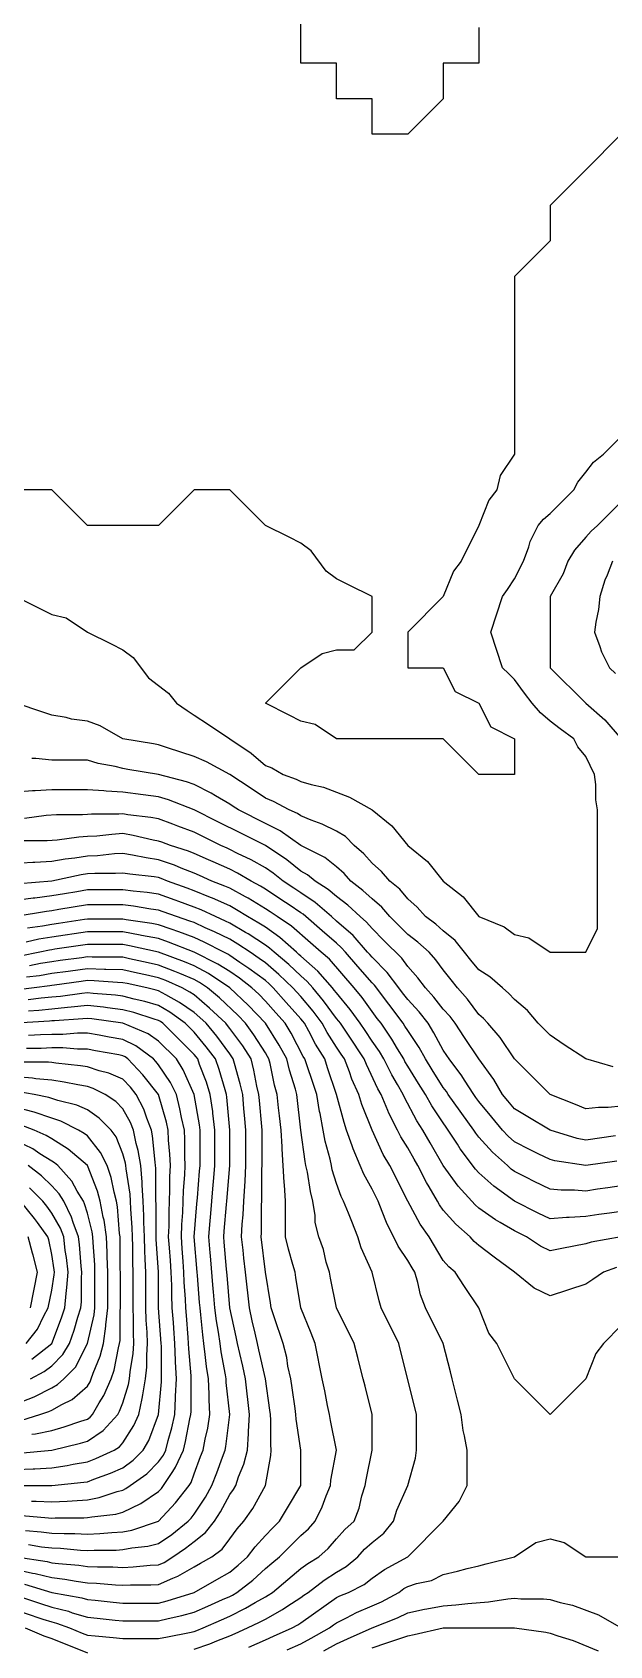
# Model space of a CAD drawing. Header units: inches. Extents: x 794995 to 811195, y 2485918 to 2508058.
# Drawn here: x 796809 to 797295, y 2489353 to 2490714 of the extents above; entities that cross this region are included whole.
import ezdxf

# ---------------------------------------------------------------- set-up
doc = ezdxf.new("R2010")
doc.units = ezdxf.units.IN
doc.header["$MEASUREMENT"] = 0
doc.layers.add('contour', color=7, linetype='Continuous')

msp = doc.modelspace()

# ---------------------------------------------------------------- linework, layer by layer
at = {"layer": 'contour'}
for points in [[(797185.2, 2490718.4), (797185.2, 2490688.4), (797155.2, 2490688.4), (797155.2, 2490658.4), (797125.2, 2490628.4), (797095.2, 2490628.4), (797095.2, 2490658.4), (797065.2, 2490658.4), (797065.2, 2490688.4), (797035.2, 2490688.4), (797035.2, 2490808.4)], [(797305.2, 2490628.4), (797275.2, 2490598.4), (797245.2, 2490568.4), (797245.2, 2490538.4), (797215.2, 2490508.4), (797215.2, 2490358.4), (797203.2, 2490340.4), (797200.2, 2490328.4), (797193.7, 2490319.8), (797185.2, 2490298.4), (797170.2, 2490268.4), (797163.7, 2490259.8), (797155.2, 2490238.4), (797125.2, 2490208.4), (797125.2, 2490178.4), (797155.2, 2490178.4), (797165.2, 2490158.4), (797185.2, 2490148.4), (797195.2, 2490128.4), (797215.2, 2490118.4), (797215.2, 2490088.4), (797185.2, 2490088.4), (797155.2, 2490118.4), (797065.2, 2490118.4), (797047.2, 2490130.4), (797035.2, 2490133.4), (797025.2, 2490138.4), (797005.2, 2490148.4), (797035.2, 2490178.4), (797053.2, 2490190.4), (797065.2, 2490193.4), (797080.2, 2490193.4), (797095.2, 2490208.4), (797095.2, 2490238.4), (797075.2, 2490248.4), (797065.2, 2490253.4), (797056.6, 2490259.8), (797043.7, 2490276.9), (797035.2, 2490283.4), (797025.2, 2490288.4), (797005.2, 2490298.4), (796975.2, 2490328.4), (796945.2, 2490328.4), (796915.2, 2490298.4), (796855.2, 2490298.4), (796825.2, 2490328.4), (796705.2, 2490328.4)], [(796775.2, 2490248.4), (796815.2, 2490228.4), (796825.2, 2490223.4), (796837.2, 2490220.4), (796855.2, 2490208.4), (796875.2, 2490198.4), (796885.2, 2490193.4), (796893.7, 2490186.9), (796906.6, 2490169.8), (796923.7, 2490156.9), (796930.2, 2490148.4), (796939.2, 2490142.4), (796945.2, 2490138.4), (796957.2, 2490130.4), (796993.2, 2490106.4), (797005.2, 2490095.9), (797010.6, 2490093.8), (797020.2, 2490088.4), (797031.2, 2490084.4), (797035.2, 2490082.4), (797043.7, 2490079.8), (797054.2, 2490077.5), (797076.1, 2490069.3), (797095.2, 2490058.4), (797111.8, 2490045), (797125.2, 2490028.4), (797141.8, 2490015), (797155.2, 2489998.4), (797171.8, 2489985), (797185.2, 2489968.4), (797206.6, 2489959.8), (797215.2, 2489953.4), (797227.2, 2489950.4), (797245.2, 2489938.4), (797275.2, 2489938.4), (797285.2, 2489958.4), (797285.2, 2490058.4), (797283.7, 2490066.9), (797283.7, 2490079.8), (797282.7, 2490088.4), (797275.2, 2490103.4), (797268.5, 2490111.7), (797265.2, 2490118.4), (797253.7, 2490126.9), (797245.2, 2490133.4), (797237.2, 2490140.4), (797230.2, 2490148.4), (797223.7, 2490156.9), (797215.2, 2490168.4), (797210.2, 2490173.4), (797205.2, 2490178.4), (797195.2, 2490208.4), (797205.2, 2490238.4), (797209.2, 2490244.4), (797215.2, 2490253.4), (797222.7, 2490268.4), (797227.2, 2490280.4), (797228.5, 2490285), (797235.2, 2490298.4), (797239.7, 2490303.8), (797245.2, 2490308.4), (797255.2, 2490318.4), (797265.2, 2490328.4), (797268.5, 2490335), (797275.2, 2490343.4), (797281.8, 2490351.7), (797290.2, 2490358.4), (797305.2, 2490373.4)], [(797305.2, 2490318.4), (797295.2, 2490308.4), (797285.2, 2490298.4), (797279.8, 2490293.7), (797275.2, 2490288.4), (797265.9, 2490277.6), (797260.2, 2490268.4), (797256.1, 2490257.5), (797245.2, 2490238.4), (797245.2, 2490178.4), (797275.2, 2490148.4), (797291.3, 2490134.5), (797305.2, 2490118.4)], [(797297.7, 2490268.4), (797293.2, 2490256.4), (797291.3, 2490252.2), (797287.2, 2490238.4), (797286.1, 2490227.5), (797283.7, 2490216.9), (797282.7, 2490208.4), (797287.2, 2490196.4), (797288.5, 2490191.7), (797295.2, 2490178.4), (797300.2, 2490173.4)], [(797298.5, 2489841.7), (797275.2, 2489848.4), (797257.2, 2489860.4), (797245.2, 2489868.4), (797240.2, 2489873.4), (797235.2, 2489878.4), (797226.1, 2489889.3), (797215.2, 2489898.4), (797210.5, 2489903.7), (797205.2, 2489908.4), (797194.4, 2489917.6), (797185.2, 2489923.4), (797178.5, 2489931.7), (797173.2, 2489938.4), (797165.2, 2489948.4), (797155.2, 2489956.4), (797148.8, 2489962), (797140.2, 2489968.4), (797133.2, 2489976.4), (797125.2, 2489983.4), (797118.5, 2489991.7), (797110.2, 2489998.4), (797103.2, 2490006.4), (797095.2, 2490013.4), (797088.1, 2490021.3), (797080.2, 2490028.4), (797072.7, 2490035.9), (797065.2, 2490040.4), (797053.2, 2490046.4), (797043.7, 2490049.8), (797035.2, 2490053.4), (797032.2, 2490055.4), (797025.2, 2490058.4), (797012.2, 2490065.4), (797005.2, 2490068.4), (796993.2, 2490076.4), (796975.2, 2490088.4), (796955.7, 2490099), (796945.2, 2490103.4), (796922.7, 2490110.9), (796915.2, 2490113.4), (796910.9, 2490114.1), (796885.2, 2490118.4), (796866.1, 2490129.3), (796855.2, 2490133.4), (796841.8, 2490135), (796837.2, 2490136.4), (796825.2, 2490138.4), (796817.7, 2490140.9), (796795.2, 2490148.4)], [(797305.2, 2489808.4), (797294.2, 2489807.5), (797286.1, 2489807.5), (797275.2, 2489806.4), (797266.6, 2489809.8), (797245.2, 2489818.4), (797215.2, 2489848.4), (797203.2, 2489866.4), (797192.7, 2489878.4), (797189.2, 2489882.4), (797185.2, 2489885.9), (797175.7, 2489898.9), (797167.2, 2489908.4), (797161.8, 2489915), (797155.2, 2489923.4), (797148.8, 2489932), (797143.2, 2489938.4), (797133.7, 2489946.9), (797125.2, 2489953.4), (797110.2, 2489968.4), (797103.3, 2489976.5), (797095.2, 2489983.4), (797087.3, 2489990.5), (797077.2, 2489998.4), (797071.5, 2490004.7), (797065.2, 2490010.4), (797055.2, 2490018.4), (797035.2, 2490028.4), (797017.7, 2490040.9), (797005.2, 2490047.1), (796982.7, 2490058.4), (796978.2, 2490061.4), (796975.2, 2490063.4), (796963.2, 2490070.4), (796959.4, 2490072.6), (796945.2, 2490079.8), (796938.8, 2490082), (796915.2, 2490088.4), (796889.4, 2490092.6), (796885.2, 2490093.4), (796878.5, 2490095), (796864.4, 2490097.6), (796855.2, 2490100.4), (796825.2, 2490100.4), (796811.8, 2490101.7), (796808.5, 2490101.7)], [(797300.2, 2489783.4), (797275.2, 2489779.8), (797268.1, 2489781.3), (797245.2, 2489788.4), (797226.4, 2489799.6), (797215.2, 2489806.4), (797209.7, 2489812.9), (797205.2, 2489818.4), (797197.8, 2489831), (797185.2, 2489848.4), (797173.2, 2489866.4), (797165.2, 2489878.4), (797160.9, 2489884.1), (797155.2, 2489890.4), (797147.3, 2489900.5), (797140.2, 2489908.4), (797133.7, 2489916.9), (797125.2, 2489926.4), (797120.2, 2489933.4), (797105.2, 2489948.4), (797095.2, 2489958.4), (797090.5, 2489963.7), (797085.2, 2489968.4), (797074.8, 2489978), (797065.2, 2489985.5), (797058.2, 2489991.4), (797047.2, 2489998.4), (797040.6, 2490003.8), (797035.2, 2490006.9), (797023.2, 2490016.4), (797005.2, 2490028.4), (796985.2, 2490038.4), (796965.2, 2490048.4), (796945.2, 2490058.4), (796923.7, 2490066.9), (796915.2, 2490069.6), (796902.3, 2490071.2), (796885.2, 2490073.4), (796871, 2490074.2), (796869, 2490074.5), (796855.2, 2490075.5), (796825.2, 2490075.5), (796811.3, 2490074.5), (796809, 2490074.5), (796795.2, 2490073.4)], [(797301.4, 2489762.1), (797275.2, 2489758.4), (797249.2, 2489762.4), (797245.2, 2489763.4), (797235.2, 2489768.4), (797228.5, 2489771.7), (797215.2, 2489778.4), (797209.9, 2489783.1), (797205.2, 2489788.4), (797196.1, 2489799.3), (797185.2, 2489812.4), (797182.7, 2489815.9), (797180.9, 2489818.4), (797173.2, 2489830.4), (797170.9, 2489834.1), (797160.2, 2489848.4), (797158.2, 2489851.4), (797155.2, 2489855.9), (797147.3, 2489870.5), (797142.3, 2489878.4), (797134.8, 2489888), (797125.2, 2489898.4), (797120.9, 2489904.1), (797117.7, 2489908.4), (797108, 2489921.2), (797095.2, 2489934.1), (797093.2, 2489936.4), (797091.4, 2489938.4), (797079.2, 2489952.4), (797065.2, 2489964.6), (797060.9, 2489968.4), (797047.2, 2489980.4), (797035.2, 2489988.4), (797029.2, 2489992.4), (797020.2, 2489998.4), (797011.8, 2490005), (797005.2, 2490009.6), (796993.2, 2490016.4), (796981.8, 2490021.7), (796975.2, 2490025), (796972.9, 2490026.1), (796967.7, 2490028.4), (796945.2, 2490039.6), (796931.5, 2490044.7), (796927.2, 2490046.4), (796915.2, 2490050.9), (796908.8, 2490052), (796889.2, 2490054.4), (796885.2, 2490055), (796881.6, 2490054.8), (796858.7, 2490054.8), (796855.2, 2490054.6), (796851.2, 2490054.4), (796829.2, 2490054.4), (796820.5, 2490053.7), (796802.2, 2490051.3)], [(797305.2, 2489741.2), (797293.9, 2489739.6), (797285.2, 2489738.4), (797275.2, 2489736.9), (797265.9, 2489737.6), (797254.4, 2489737.6), (797245.2, 2489738.4), (797231.8, 2489745), (797225.2, 2489748.4), (797215.2, 2489753.4), (797212.3, 2489755.5), (797209.2, 2489758.4), (797196.6, 2489769.8), (797185.2, 2489782.4), (797182.6, 2489785.8), (797180.9, 2489788.4), (797159.4, 2489818.4), (797157.8, 2489821), (797155.2, 2489824.4), (797145.9, 2489839.1), (797140.2, 2489848.4), (797134.8, 2489858), (797125.2, 2489872.4), (797122.9, 2489876.1), (797121.4, 2489878.4), (797097.3, 2489910.5), (797095.2, 2489912.6), (797083.2, 2489926.4), (797072.7, 2489938.4), (797069.2, 2489942.4), (797065.2, 2489945.9), (797053.2, 2489956.4), (797039.4, 2489968.4), (797037.2, 2489970.4), (797035.2, 2489971.7), (797025.2, 2489978.4), (797019.2, 2489982.4), (797005.2, 2489991.7), (797001, 2489994.2), (796993.2, 2489998.4), (796981.8, 2490005), (796975.2, 2490008.4), (796961.3, 2490014.5), (796957.2, 2490016.4), (796945.2, 2490021.7), (796940.4, 2490023.6), (796925.2, 2490028.4), (796917.9, 2490031.1), (796915.2, 2490032.1), (796910.5, 2490033), (796893.7, 2490036.9), (796885.2, 2490038.4), (796875.7, 2490037.8), (796863.2, 2490036.4), (796855.2, 2490035.9), (796848.1, 2490035.4), (796829.8, 2490033), (796821.2, 2490032.4), (796799.2, 2490032.4)], [(797305.2, 2489719.8), (797295.2, 2489718.4), (797286.4, 2489717.1), (797275.2, 2489715.5), (797261.3, 2489714.5), (797259, 2489714.5), (797245.2, 2489713.4), (797235.2, 2489718.4), (797215.2, 2489728.4), (797197.8, 2489741), (797185.2, 2489752.4), (797182.3, 2489755.5), (797169.4, 2489772.6), (797167.2, 2489776.4), (797159.4, 2489788.4), (797157.7, 2489790.9), (797155.2, 2489794.4), (797145.6, 2489808.8), (797140.2, 2489818.4), (797134.4, 2489827.6), (797125.2, 2489842.4), (797122.9, 2489846.1), (797121.8, 2489848.4), (797116.6, 2489856.9), (797111.8, 2489865), (797102.7, 2489878.4), (797099.4, 2489882.6), (797095.2, 2489888.4), (797086.9, 2489900.1), (797080.2, 2489908.4), (797059.2, 2489932.4), (797052.3, 2489938.4), (797043.2, 2489946.4), (797027.2, 2489960.4), (797015.2, 2489968.4), (797009.2, 2489972.4), (797005.2, 2489975), (796990.7, 2489983.9), (796988.5, 2489985), (796975.2, 2489992.4), (796971, 2489994.2), (796960.2, 2489998.4), (796949.8, 2490003), (796945.2, 2490005), (796934.2, 2490009.3), (796928.5, 2490011.7), (796915.2, 2490016.4), (796904.7, 2490017.9), (796893.2, 2490020.4), (796885.2, 2490021.7), (796878.1, 2490021.3), (796863.7, 2490019.8), (796855.2, 2490019.4), (796844.6, 2490017.8), (796836.6, 2490016.9), (796825.2, 2490015), (796811, 2490014.2), (796809.3, 2490014.2), (796781, 2490012.5)], [(797305.2, 2489698.4), (797279.8, 2489693.7), (797275.2, 2489692.4), (797255.2, 2489688.4), (797245.2, 2489686.4), (797237.2, 2489690.4), (797225.2, 2489698.4), (797218.5, 2489701.7), (797215.2, 2489703.4), (797203.2, 2489710.4), (797199.3, 2489712.5), (797185.2, 2489722.4), (797182, 2489725.2), (797179.2, 2489728.4), (797167.8, 2489741), (797155.2, 2489758.4), (797144.2, 2489777.5), (797138, 2489788.4), (797133, 2489796.2), (797122.6, 2489815.8), (797121.4, 2489818.4), (797116.6, 2489826.9), (797111.8, 2489835), (797105.2, 2489848.4), (797101.4, 2489854.6), (797095.2, 2489863.4), (797089.2, 2489872.4), (797085.2, 2489878.4), (797076.8, 2489890), (797065.2, 2489904.1), (797063.3, 2489906.5), (797061.8, 2489908.4), (797049.3, 2489922.5), (797035.2, 2489935), (797033.4, 2489936.6), (797031.4, 2489938.4), (797017.5, 2489950.7), (797005.2, 2489959.4), (796999.7, 2489962.9), (796990.2, 2489968.4), (796981, 2489974.2), (796975.2, 2489977.4), (796960.7, 2489983.9), (796959, 2489984.5), (796945.2, 2489990.2), (796939.2, 2489992.4), (796922.7, 2489998.4), (796917.4, 2490000.6), (796915.2, 2490001.4), (796911.6, 2490001.9), (796890.9, 2490004.1), (796885.2, 2490005), (796878.8, 2490004.7), (796861.5, 2490004.7), (796855.2, 2490004.4), (796849.9, 2490003.6), (796825.2, 2489998.4), (796797.6, 2489996)], [(797301.2, 2489672.4), (797290.2, 2489668.4), (797281.2, 2489662.4), (797275.2, 2489658.4), (797245.2, 2489648.4), (797231.8, 2489655), (797215.2, 2489668.4), (797198, 2489681.2), (797185.2, 2489690.9), (797181.2, 2489694.4), (797177.7, 2489698.4), (797165.7, 2489709), (797155.2, 2489720.9), (797152, 2489725.2), (797150.2, 2489728.4), (797143.2, 2489740.4), (797140.9, 2489744.1), (797133.7, 2489758.4), (797130.6, 2489763.8), (797125.2, 2489773.4), (797119.4, 2489782.6), (797116.6, 2489788.4), (797109.4, 2489802.6), (797108.5, 2489805), (797102.7, 2489818.4), (797100, 2489823.2), (797090.4, 2489843.6), (797088.5, 2489848.4), (797075.2, 2489868.4), (797068.5, 2489878.4), (797067.1, 2489880.3), (797065.2, 2489882.6), (797054.2, 2489897.5), (797045.2, 2489908.4), (797040.5, 2489913.7), (797035.2, 2489918.4), (797024.9, 2489928.1), (797012.7, 2489938.4), (797008.7, 2489941.9), (797005.2, 2489944.4), (796990.6, 2489953.8), (796988.5, 2489955), (796975.2, 2489962.9), (796971.5, 2489964.7), (796963.2, 2489968.4), (796951, 2489974.2), (796945.2, 2489976.5), (796932.3, 2489981.2), (796929.2, 2489982.4), (796915.2, 2489987.5), (796905.6, 2489988.8), (796893.7, 2489989.8), (796885.2, 2489990.9), (796855.2, 2489990.9), (796846.2, 2489989.4), (796835.9, 2489987.6), (796825.2, 2489985.9), (796810.9, 2489984.1), (796809.6, 2489984), (796795.2, 2489982)], [(797305.2, 2489623.4), (797290.2, 2489608.4), (797283.7, 2489599.8), (797275.2, 2489578.4), (797245.2, 2489548.4), (797215.2, 2489578.4), (797200.2, 2489608.4), (797193.7, 2489616.9), (797185.2, 2489638.4), (797173.2, 2489656.4), (797165.2, 2489668.4), (797159.8, 2489673), (797155.2, 2489678.4), (797143.2, 2489698.4), (797135.7, 2489709), (797125.2, 2489728.4), (797110.2, 2489758.4), (797104.6, 2489767.8), (797095.2, 2489788.4), (797086.6, 2489809.8), (797083.9, 2489818.4), (797078.2, 2489831.4), (797076.1, 2489837.5), (797071.8, 2489848.4), (797069.2, 2489852.4), (797065.2, 2489858.4), (797057.4, 2489870.6), (797053.2, 2489878.4), (797045.4, 2489888.6), (797035.2, 2489900.9), (797031.6, 2489904.8), (797028.5, 2489908.4), (797016.5, 2489919.7), (797005.2, 2489929.4), (797000, 2489933.2), (796992.3, 2489938.4), (796982, 2489945.2), (796975.2, 2489949.3), (796962.4, 2489955.6), (796954.4, 2489959.1), (796945.2, 2489963.4), (796941.5, 2489964.7), (796930.2, 2489968.4), (796919.2, 2489972.4), (796915.2, 2489973.8), (796908.8, 2489974.7), (796894, 2489977.3), (796885.2, 2489978.4), (796855.2, 2489978.4), (796831.2, 2489974.4), (796825.2, 2489973.4), (796820.7, 2489972.8), (796795.2, 2489968.4)], [(796991.3, 2489352.2), (797005.2, 2489358.4), (797012.1, 2489361.4), (797027.7, 2489368.4), (797032.6, 2489371), (797035.2, 2489372.6), (797065.2, 2489394.1), (797068, 2489395.5), (797075.2, 2489398.4), (797088.5, 2489405), (797095.2, 2489410.4), (797105.7, 2489417.8), (797125.2, 2489428.4), (797155.2, 2489458.4), (797168.5, 2489475), (797175.2, 2489488.4), (797175.2, 2489518.4), (797173.2, 2489530.4), (797171.8, 2489535), (797170.2, 2489548.4), (797167.2, 2489560.4), (797165.2, 2489568.4), (797162.7, 2489578.4), (797161.2, 2489584.4), (797155.2, 2489608.4), (797140.2, 2489638.4), (797136.1, 2489649.3), (797133.7, 2489659.8), (797131.2, 2489668.4), (797128.9, 2489672.1), (797125.2, 2489678.4), (797117.2, 2489690.4), (797107.2, 2489710.4), (797103.7, 2489719.8), (797100.2, 2489728.4), (797095.2, 2489738.4), (797088.1, 2489751.3), (797085.2, 2489758.4), (797079.3, 2489772.5), (797078.5, 2489775), (797073.7, 2489788.4), (797071.5, 2489794.7), (797065.2, 2489818.4), (797057.7, 2489840.9), (797055.2, 2489848.4), (797047.6, 2489860.8), (797041.8, 2489871.7), (797038.2, 2489878.4), (797036.9, 2489880.1), (797035.2, 2489882.1), (797022.8, 2489896), (797011.8, 2489908.4), (797008.4, 2489911.6), (797005.2, 2489914.4), (796991.4, 2489924.6), (796983.7, 2489929.8), (796975.2, 2489935.6), (796973.5, 2489936.7), (796970.2, 2489938.4), (796953.7, 2489946.9), (796945.2, 2489950.9), (796932.4, 2489955.6), (796925.7, 2489957.8), (796915.2, 2489961.4), (796909.4, 2489962.6), (796887.8, 2489965.8), (796885.2, 2489966.2), (796855.2, 2489966.2), (796852.7, 2489965.9), (796830.8, 2489962.7), (796825.2, 2489961.9), (796817.3, 2489960.5), (796804.8, 2489958.7)], [(796945.2, 2489350.4), (796958.5, 2489355), (796964.2, 2489357.5), (796975.2, 2489361.7), (796979.8, 2489363.7), (796990.2, 2489368.4), (797000.4, 2489373.2), (797005.2, 2489375.9), (797019.6, 2489384), (797023.2, 2489386.4), (797035.2, 2489394.1), (797037.7, 2489395.9), (797041.2, 2489398.4), (797054.7, 2489408.8), (797065.2, 2489415.5), (797073.3, 2489420.2), (797083.2, 2489428.4), (797088.8, 2489434.7), (797095.2, 2489440.4), (797105.2, 2489448.4), (797113.2, 2489458.4), (797115.9, 2489467.6), (797125.2, 2489488.4), (797131.8, 2489511.7), (797132.7, 2489518.4), (797132.7, 2489548.4), (797131.2, 2489554.4), (797119.2, 2489602.4), (797117.7, 2489608.4), (797102.7, 2489638.4), (797101.2, 2489644.4), (797095.2, 2489668.4), (797085.9, 2489689.1), (797083.2, 2489698.4), (797078, 2489711.2), (797075.2, 2489718.4), (797071.2, 2489728.4), (797069.2, 2489732.4), (797065.2, 2489743.4), (797061.6, 2489754.8), (797060.9, 2489758.4), (797059.7, 2489763.8), (797055.7, 2489778.9), (797053.9, 2489788.4), (797051.3, 2489802.2), (797050.9, 2489804.1), (797048.5, 2489818.4), (797045.2, 2489828.4), (797040.2, 2489843.4), (797038.5, 2489848.4), (797037.2, 2489850.4), (797026.9, 2489870.1), (797021.8, 2489878.4), (797014, 2489887.2), (797005.2, 2489897.1), (796999.7, 2489902.9), (796993.9, 2489908.4), (796983.3, 2489916.5), (796975.2, 2489922), (796965.2, 2489928.4), (796945.2, 2489938.4), (796923.7, 2489946.9), (796915.2, 2489949.9), (796900.9, 2489952.6), (796899.7, 2489952.9), (796885.2, 2489955.5), (796855.2, 2489955.5), (796825.2, 2489951.2), (796814.2, 2489949.3), (796803.7, 2489946.9)], [(796772.7, 2489390.9), (796817.7, 2489375.9), (796825.2, 2489373.4), (796829.2, 2489372.4), (796840.2, 2489368.4), (796850.9, 2489364.1), (796855.2, 2489362.4), (796861.8, 2489361.7), (796877, 2489360.2), (796885.2, 2489359.4), (796915.2, 2489359.4), (796922.7, 2489360.9), (796941.4, 2489364.6), (796945.2, 2489365.4), (796947.4, 2489366.1), (796952.7, 2489368.4), (796968.2, 2489375.3), (796975.2, 2489378.4), (796988.5, 2489385), (796996.6, 2489389.8), (797005.2, 2489394.6), (797007.6, 2489396), (797011.2, 2489398.4), (797024.2, 2489409.3), (797035.2, 2489418.4), (797040.9, 2489422.6), (797050.2, 2489428.4), (797058.1, 2489435.4), (797065.2, 2489443.4), (797072.2, 2489451.3), (797080.2, 2489458.4), (797084.2, 2489469.3), (797086.6, 2489479.8), (797089.2, 2489488.4), (797090.2, 2489493.4), (797095.2, 2489518.4), (797095.2, 2489548.4), (797089.2, 2489572.4), (797087.7, 2489578.4), (797085.2, 2489588.4), (797083.2, 2489596.4), (797080.2, 2489608.4), (797065.2, 2489638.4), (797060.2, 2489663.4), (797059.2, 2489668.4), (797056.6, 2489676.9), (797054.2, 2489687.5), (797050.2, 2489698.4), (797047.2, 2489710.4), (797047.2, 2489716.4), (797045.2, 2489728.4), (797043.2, 2489736.4), (797040.6, 2489752.9), (797039.4, 2489758.4), (797038.7, 2489761.9), (797035.2, 2489788.4), (797031.8, 2489818.4), (797030.5, 2489823), (797025.6, 2489838.8), (797023.2, 2489848.4), (797016.8, 2489860), (797005.2, 2489878.4), (796990.6, 2489893.8), (796975.2, 2489908.4), (796957.2, 2489920.4), (796945.2, 2489926.8), (796937.1, 2489930.3), (796915.2, 2489938.4), (796890.6, 2489943.8), (796885.2, 2489944.8), (796855.2, 2489944.8), (796849.5, 2489944), (796827.7, 2489940.9), (796825.2, 2489940.5), (796823.3, 2489940.2), (796815.2, 2489938.4), (796798.4, 2489935.1)], [(796798.9, 2489394.6), (796815.8, 2489389), (796825.2, 2489385.9), (796839.2, 2489382.4), (796842.3, 2489381.2), (796855.2, 2489377.4), (796863.3, 2489376.5), (796878.5, 2489375), (796885.2, 2489374.4), (796915.2, 2489374.4), (796923.2, 2489376.4), (796934.7, 2489378.8), (796945.2, 2489381.7), (796956.7, 2489386.8), (796969.2, 2489392.4), (796975.2, 2489395), (796977.4, 2489396.1), (796981.2, 2489398.4), (796994.7, 2489408.8), (797005.2, 2489418.4), (797010.6, 2489422.9), (797017.2, 2489428.4), (797026.2, 2489437.4), (797035.2, 2489446.4), (797041.5, 2489452), (797047.2, 2489458.4), (797053.2, 2489470.4), (797056.6, 2489479.8), (797060.2, 2489488.4), (797060.5, 2489493), (797065.2, 2489518.4), (797060.2, 2489543.4), (797059.2, 2489548.4), (797057.7, 2489555.9), (797055.2, 2489568.4), (797053.2, 2489578.4), (797047.2, 2489608.4), (797043.7, 2489616.9), (797035.2, 2489638.4), (797030.9, 2489664.1), (797030.2, 2489668.4), (797028.5, 2489675), (797024.6, 2489687.8), (797022.3, 2489698.4), (797022.3, 2489728.4), (797021.3, 2489742.2), (797021, 2489744.2), (797019.3, 2489772.5), (797019.3, 2489774.2), (797018.5, 2489788.4), (797017.2, 2489800.4), (797016.4, 2489807.1), (797015.2, 2489818.4), (797013, 2489826.2), (797009.2, 2489844.4), (797008.2, 2489848.4), (797007.1, 2489850.3), (797005.2, 2489853.4), (796995.5, 2489868.7), (796988.5, 2489878.4), (796982, 2489885.2), (796966.6, 2489899.8), (796956.4, 2489908.4), (796949.7, 2489912.9), (796945.2, 2489915.3), (796933.2, 2489920.4), (796929, 2489922.2), (796915.2, 2489927.6), (796906.3, 2489929.5), (796890.6, 2489932.9), (796885.2, 2489934.1), (796881, 2489934.2), (796859.3, 2489934.2), (796855.2, 2489934.4), (796850.5, 2489933.7), (796832.2, 2489931.3), (796825.2, 2489930.4), (796815.6, 2489928.8), (796806.5, 2489927)], [(796802.2, 2489405.4), (796825.2, 2489398.4), (796850.5, 2489393.7), (796855.2, 2489392.4), (796861.8, 2489391.7), (796877, 2489390.2), (796885.2, 2489389.4), (796915.2, 2489389.4), (796922.4, 2489391.2), (796945.2, 2489398.4), (796964.2, 2489409.3), (796975.2, 2489415.5), (796982.4, 2489421.2), (796990.2, 2489428.4), (796996.6, 2489436.9), (797005.2, 2489446.4), (797011.2, 2489452.4), (797017.2, 2489458.4), (797023.9, 2489469.6), (797035.2, 2489488.4), (797035.2, 2489518.4), (797031.2, 2489544.4), (797030.9, 2489548.4), (797030.2, 2489553.4), (797027.7, 2489570.9), (797026.6, 2489578.4), (797024.2, 2489589.3), (797023.2, 2489596.4), (797020.2, 2489608.4), (797012.7, 2489630.9), (797010.2, 2489638.4), (797009.4, 2489642.6), (797005.2, 2489668.4), (797001.8, 2489698.4), (797002, 2489701.5), (797002, 2489725.2), (797002.2, 2489728.4), (797002.3, 2489731.2), (797002.3, 2489755.5), (797002.4, 2489758.4), (797002.4, 2489788.4), (797002.2, 2489791.4), (797000.2, 2489813.4), (796999.7, 2489818.4), (796998.1, 2489825.4), (796995.6, 2489838.8), (796993.2, 2489848.4), (796986.1, 2489859.3), (796975.2, 2489874.1), (796973.3, 2489876.5), (796971.8, 2489878.4), (796958.1, 2489891.3), (796945.2, 2489902.4), (796941.6, 2489904.8), (796935.2, 2489908.4), (796921.3, 2489914.5), (796915.2, 2489916.9), (796904.2, 2489919.3), (796897.5, 2489920.7), (796885.2, 2489923.4), (796870.7, 2489923.9), (796869.6, 2489923.9), (796855.2, 2489924.4), (796841, 2489922.5), (796839, 2489922.2), (796825.2, 2489920.4), (796814.9, 2489918.6), (796804, 2489917.3)], [(796795.2, 2489417.6), (796808.8, 2489414.7), (796811.2, 2489414.4), (796825.2, 2489410.9), (796836.3, 2489409.5), (796845.7, 2489407.8), (796855.2, 2489406.5), (796863, 2489406.2), (796878.8, 2489404.7), (796885.2, 2489404.4), (796891.5, 2489404.7), (796908.8, 2489404.7), (796915.2, 2489405), (796927.2, 2489410.4), (796931.5, 2489412), (796945.2, 2489419.8), (796950.6, 2489422.9), (796960.2, 2489428.4), (796968.8, 2489434.7), (796975.2, 2489443.4), (796981.5, 2489452), (796987.2, 2489458.4), (796994.6, 2489469), (797005.2, 2489488.4), (797009.8, 2489513.7), (797010.2, 2489518.4), (797009.8, 2489523), (797009.8, 2489543.7), (797009.4, 2489548.4), (797008.9, 2489552.1), (797005.2, 2489578.4), (796999.7, 2489602.9), (796998.5, 2489608.4), (796996.6, 2489616.9), (796994.2, 2489627.5), (796991.8, 2489638.4), (796988.5, 2489668.4), (796987.2, 2489680.4), (796986.4, 2489687.1), (796985.2, 2489698.4), (796985.7, 2489709), (796986.6, 2489716.9), (796987.2, 2489728.4), (796987.8, 2489741), (796988.2, 2489745.3), (796988.8, 2489758.4), (796988.8, 2489788.4), (796987.7, 2489800.9), (796987.2, 2489806.4), (796986.1, 2489818.4), (796984, 2489827.3), (796979.2, 2489844.4), (796978.2, 2489848.4), (796977, 2489850.2), (796975.2, 2489852.6), (796964.2, 2489867.5), (796955.2, 2489878.4), (796950, 2489883.2), (796945.2, 2489887.4), (796932.8, 2489896), (796921.2, 2489902.4), (796915.2, 2489905.9), (796913.2, 2489906.4), (796905.2, 2489908.4), (796888.7, 2489911.9), (796885.2, 2489912.6), (796880.7, 2489912.8), (796861, 2489914.2), (796855.2, 2489914.4), (796849.9, 2489913.7), (796827.5, 2489910.7), (796825.2, 2489910.4), (796823.4, 2489910.1), (796810.2, 2489908.4), (796796.9, 2489906.6)], [(796795.2, 2489428.4), (796821.2, 2489424.4), (796825.2, 2489423.4), (796830.9, 2489422.6), (796848, 2489421.2), (796855.2, 2489420.2), (796863.7, 2489419.8), (796876.6, 2489419.8), (796885.2, 2489419.4), (796893.7, 2489419.8), (796908.1, 2489421.3), (796915.2, 2489421.7), (796919.8, 2489423.7), (796927.2, 2489428.4), (796938, 2489435.6), (796945.2, 2489441.2), (796954.8, 2489448.8), (796962.3, 2489458.4), (796967.3, 2489466.2), (796975.2, 2489480.9), (796978.3, 2489485.2), (796980.2, 2489488.4), (796982.7, 2489495.9), (796987.2, 2489506.4), (796990.2, 2489518.4), (796991, 2489532.5), (796991, 2489534.2), (796991.8, 2489548.4), (796988.5, 2489578.4), (796986.1, 2489589.3), (796983.7, 2489599.8), (796981.8, 2489608.4), (796980.6, 2489613.8), (796975.2, 2489638.4), (796972.9, 2489666.1), (796972.4, 2489671.1), (796970.5, 2489693.7), (796970.2, 2489698.4), (796970.5, 2489703), (796972.4, 2489725.6), (796972.7, 2489728.4), (796975.2, 2489758.4), (796975.2, 2489788.4), (796972.8, 2489816), (796972.4, 2489818.4), (796971.2, 2489822.4), (796966.3, 2489839.5), (796963.2, 2489848.4), (796955.4, 2489858.6), (796945.2, 2489870.9), (796937.7, 2489878.4), (796924.6, 2489887.8), (796915.2, 2489893.4), (796903.5, 2489896.7), (796894.6, 2489898.9), (796885.2, 2489901.4), (796879, 2489902.2), (796860, 2489903.6), (796855.2, 2489904.1), (796850.4, 2489903.6), (796832.4, 2489901.1), (796825.2, 2489900.4), (796816.3, 2489899.5), (796805.4, 2489898.1)], [(796803, 2489450.5), (796816.3, 2489449.5), (796825.2, 2489448.4), (796835.6, 2489447.9), (796844.7, 2489447.9), (796855.2, 2489447.5), (796865.6, 2489447.9), (796875.7, 2489448.9), (796885.2, 2489449.4), (796892.7, 2489450.9), (796915.2, 2489458.4), (796929.6, 2489474), (796940.9, 2489488.4), (796942.6, 2489491), (796945.2, 2489498.4), (796950.6, 2489512.9), (796952.7, 2489518.4), (796954.4, 2489527.6), (796956.6, 2489536.9), (796958.5, 2489548.4), (796957.8, 2489561), (796957.8, 2489565.7), (796957.2, 2489578.4), (796955.6, 2489588.8), (796954.6, 2489598.9), (796953.3, 2489608.4), (796952.4, 2489615.6), (796950.9, 2489632.6), (796950.2, 2489638.4), (796949.8, 2489643), (796947.9, 2489665.6), (796947.7, 2489668.4), (796945.2, 2489698.4), (796947.5, 2489726.1), (796947.9, 2489731.1), (796949.8, 2489753.7), (796950.2, 2489758.4), (796950.2, 2489788.4), (796949.6, 2489792.8), (796945.2, 2489818.4), (796935.9, 2489839.1), (796930.2, 2489848.4), (796915.2, 2489863.4), (796906.3, 2489869.5), (796885.2, 2489878.4), (796859, 2489882.2), (796855.2, 2489882.6), (796851.3, 2489882.2), (796827.4, 2489880.6), (796825.2, 2489880.4), (796823.3, 2489880.2), (796795.2, 2489878.4)], [(796805.5, 2489438.7), (796816.6, 2489436.9), (796825.2, 2489435.9), (796832.4, 2489435.6), (796849.4, 2489434.1), (796855.2, 2489433.8), (796860.9, 2489434.1), (796879.4, 2489434.1), (796885.2, 2489434.4), (796892.7, 2489435.9), (796906.2, 2489437.4), (796915.2, 2489439.6), (796926.3, 2489447.3), (796940.2, 2489458.4), (796942.6, 2489461), (796945.2, 2489464.4), (796954.8, 2489478.8), (796960.2, 2489488.4), (796964.2, 2489499.3), (796969.2, 2489512.4), (796971.4, 2489518.4), (796972, 2489521.5), (796975.2, 2489548.4), (796972.3, 2489575.5), (796972.2, 2489578.4), (796971.6, 2489581.9), (796968, 2489601.2), (796967, 2489608.4), (796965.7, 2489617.8), (796964, 2489627.3), (796962.7, 2489638.4), (796961.5, 2489652), (796961.3, 2489654.5), (796959, 2489682.2), (796958.8, 2489684.7), (796957.7, 2489698.4), (796958.8, 2489712), (796959, 2489714.5), (796961.3, 2489742.2), (796961.5, 2489744.7), (796962.7, 2489758.4), (796962.7, 2489788.4), (796960.9, 2489802.6), (796960.8, 2489804), (796958.8, 2489818.4), (796955.5, 2489828.7), (796949.8, 2489843.7), (796948.2, 2489848.4), (796946.9, 2489850.1), (796945.2, 2489852.1), (796918.9, 2489878.4), (796916.7, 2489879.9), (796915.2, 2489880.9), (796911.6, 2489881.9), (796894.3, 2489887.5), (796885.2, 2489889.9), (796872.1, 2489891.4), (796868.7, 2489891.9), (796855.2, 2489893.4), (796841.6, 2489891.9), (796838.5, 2489891.7), (796825.2, 2489890.4), (796814.2, 2489889.3), (796805.5, 2489888.7)], [(796800, 2489463.2), (796822.3, 2489461.2), (796825.2, 2489461.1), (796828, 2489461.2), (796852.3, 2489461.2), (796855.2, 2489461.4), (796858.9, 2489462.1), (796879.2, 2489464.4), (796885.2, 2489465.9), (796900.2, 2489473.4), (796915.2, 2489483.4), (796917.6, 2489486), (796919.4, 2489488.4), (796927.2, 2489500.4), (796929.6, 2489503.9), (796936.2, 2489518.4), (796938, 2489525.6), (796941.6, 2489544.8), (796942.4, 2489548.4), (796942.6, 2489551), (796942.6, 2489575.8), (796942.7, 2489578.4), (796942.6, 2489581), (796940.7, 2489603.9), (796940.5, 2489608.4), (796940.2, 2489613.4), (796938.7, 2489631.9), (796938.2, 2489638.4), (796938, 2489645.6), (796936.9, 2489660.1), (796936.6, 2489668.4), (796935.9, 2489677.6), (796935.2, 2489688.4), (796934.4, 2489698.4), (796934.8, 2489708.7), (796935.6, 2489718.8), (796935.9, 2489728.4), (796936.3, 2489737.3), (796937.3, 2489750.5), (796937.7, 2489758.4), (796937.3, 2489766.2), (796937.3, 2489780.5), (796937, 2489788.4), (796934.6, 2489799), (796933.2, 2489806.4), (796930.2, 2489818.4), (796925.2, 2489828.4), (796915.2, 2489843.4), (796912.9, 2489846.1), (796910.9, 2489848.4), (796896.1, 2489859.3), (796885.2, 2489864.7), (796873.6, 2489866.8), (796865.2, 2489868.4), (796855.2, 2489870.2), (796847, 2489870.2), (796834.4, 2489869.1), (796825.2, 2489869.1), (796815.6, 2489868.8), (796805.5, 2489868)], [(796808.2, 2489475.3), (796812.1, 2489475.3), (796825.2, 2489474.7), (796838.2, 2489475.3), (796842.5, 2489475.7), (796855.2, 2489476.4), (796865.2, 2489478.4), (796880.2, 2489483.4), (796885.2, 2489484.6), (796887.7, 2489485.9), (796891.2, 2489488.4), (796905.2, 2489498.4), (796915.2, 2489508.4), (796919.3, 2489514.2), (796921.2, 2489518.4), (796923.2, 2489526.4), (796926.3, 2489537.3), (796928.8, 2489548.4), (796929.4, 2489562.6), (796929.6, 2489564), (796930.2, 2489578.4), (796929.6, 2489592.8), (796929.6, 2489594), (796929, 2489608.4), (796928, 2489621.2), (796927.7, 2489625.9), (796926.7, 2489638.4), (796926.3, 2489649.5), (796926.3, 2489657.3), (796925.9, 2489668.4), (796925.2, 2489678.4), (796924.4, 2489689.1), (796923.7, 2489698.4), (796924, 2489707.3), (796924, 2489719.5), (796924.4, 2489728.4), (796924.8, 2489738), (796924.8, 2489748.8), (796925.2, 2489758.4), (796924.8, 2489768), (796923.7, 2489779.8), (796923.3, 2489788.4), (796921.8, 2489795), (796915.2, 2489818.4), (796901.8, 2489835), (796889.4, 2489848.4), (796887, 2489850.2), (796885.2, 2489851.1), (796881.8, 2489851.7), (796862.1, 2489855.3), (796855.2, 2489856.5), (796847, 2489856.5), (796834.4, 2489857.6), (796825.2, 2489857.6), (796816.3, 2489857.3), (796804, 2489857.3)], [(796795.2, 2489488.4), (796825.2, 2489488.4), (796852.3, 2489491.2), (796855.2, 2489491.7), (796860.6, 2489493.8), (796874.7, 2489498.8), (796885.2, 2489503.4), (796893.7, 2489509.8), (796902.3, 2489518.4), (796907, 2489526.5), (796915.2, 2489548.4), (796917.6, 2489576), (796917.7, 2489578.4), (796917.6, 2489580.8), (796917.6, 2489606), (796917.5, 2489608.4), (796915.2, 2489638.4), (796915.2, 2489668.4), (796913.2, 2489696.4), (796913.2, 2489698.4), (796913.1, 2489700.4), (796913.1, 2489726.3), (796913, 2489728.4), (796912.9, 2489730.7), (796912.9, 2489756.1), (796912.7, 2489758.4), (796912.2, 2489761.4), (796910.2, 2489783.4), (796909.2, 2489788.4), (796905.2, 2489798.4), (796902.7, 2489805.9), (796896.4, 2489818.4), (796891.4, 2489824.6), (796885.2, 2489831.2), (796873.2, 2489836.4), (796865.2, 2489838.4), (796855.2, 2489841.7), (796849.4, 2489842.6), (796828.7, 2489844.8), (796825.2, 2489845.4), (796822.4, 2489845.6), (796797.9, 2489845.6)], [(796795.2, 2489502), (796809.4, 2489502.6), (796810.9, 2489502.6), (796825.2, 2489503.4), (796838.2, 2489505.3), (796843.2, 2489506.4), (796855.2, 2489508.4), (796862.4, 2489511.2), (796877.7, 2489518.4), (796882.3, 2489521.2), (796885.2, 2489524.4), (796894.4, 2489539.1), (796898.5, 2489548.4), (796901.5, 2489562), (796901.8, 2489565), (796904.2, 2489578.4), (796905.2, 2489588.4), (796905.2, 2489598.4), (796905.9, 2489608.4), (796905.6, 2489618), (796904.8, 2489628), (796904.4, 2489638.4), (796904.4, 2489668.4), (796904, 2489679.5), (796903.5, 2489686.7), (796903.2, 2489698.4), (796902.7, 2489710.8), (796902.7, 2489715.9), (796902.3, 2489728.4), (796901.3, 2489742.2), (796901.3, 2489744.5), (796900.2, 2489758.4), (796898, 2489771.2), (796896.4, 2489777.1), (796894.2, 2489788.4), (796891.6, 2489794.8), (796885.2, 2489806.4), (796879.2, 2489812.4), (796870.2, 2489818.4), (796860.2, 2489823.4), (796855.2, 2489825), (796847.2, 2489826.4), (796835.6, 2489828.8), (796825.2, 2489830.4), (796811.8, 2489831.7), (796809, 2489832.2), (796795.2, 2489833.4)], [(796797.8, 2489515.8), (796825.2, 2489518.4), (796849.4, 2489524.1), (796855.2, 2489525.9), (796868.5, 2489535), (796880.9, 2489548.4), (796882.4, 2489551.1), (796885.2, 2489558.4), (796889.8, 2489573.7), (796890.6, 2489578.4), (796891.2, 2489584.4), (796893.7, 2489599.8), (796894.4, 2489608.4), (796894, 2489617.3), (796894, 2489629.5), (796893.7, 2489638.4), (796893.7, 2489668.4), (796893.4, 2489676.6), (796893.4, 2489690.1), (796893.2, 2489698.4), (796892.9, 2489706.1), (796891.8, 2489721.7), (796891.6, 2489728.4), (796891.2, 2489734.4), (796887.9, 2489755.6), (796887.7, 2489758.4), (796887.3, 2489760.5), (796885.2, 2489768.4), (796879.4, 2489782.6), (796875.2, 2489788.4), (796865.2, 2489798.4), (796855.2, 2489805.5), (796846.2, 2489809.4), (796830.2, 2489813.4), (796825.2, 2489815), (796822.7, 2489815.9), (796810.2, 2489818.4), (796797.5, 2489820.7)], [(796808.5, 2489531.7), (796811.5, 2489532), (796825.2, 2489535), (796835.6, 2489537.9), (796849.7, 2489542.9), (796855.2, 2489544.6), (796857.4, 2489546.1), (796859.4, 2489548.4), (796865.2, 2489558.4), (796869, 2489564.5), (796875.2, 2489578.4), (796877.7, 2489585.9), (796881.4, 2489604.6), (796882.4, 2489608.4), (796882.8, 2489610.8), (796882.8, 2489636), (796883, 2489638.4), (796883, 2489668.4), (796882.9, 2489670.6), (796882.9, 2489696.1), (796882.9, 2489698.4), (796882.4, 2489701.1), (796880.5, 2489723.7), (796879.7, 2489728.4), (796877.7, 2489735.9), (796875.2, 2489748.4), (796871.8, 2489758.4), (796866.3, 2489769.5), (796855.2, 2489783.4), (796852.4, 2489785.6), (796847.7, 2489788.4), (796832.7, 2489795.9), (796825.2, 2489798.4), (796810.2, 2489803.4), (796795.2, 2489807.5)], [(796799.8, 2489543.7), (796815.2, 2489548.4), (796822.7, 2489550.9), (796825.2, 2489552.1), (796833.7, 2489556.9), (796842.5, 2489561), (796855.2, 2489572.4), (796857.5, 2489576.1), (796858.5, 2489578.4), (796860.2, 2489583.4), (796865.9, 2489597.6), (796868.8, 2489608.4), (796870.8, 2489622.8), (796870.8, 2489624), (796872.3, 2489638.4), (796872.3, 2489668.4), (796871.8, 2489681.7), (796871.8, 2489685), (796871.3, 2489698.4), (796869.2, 2489712.4), (796868.5, 2489715), (796866.1, 2489728.4), (796863.7, 2489736.9), (796855.2, 2489758.4), (796839, 2489772.2), (796825.2, 2489780.9), (796820.5, 2489783.7), (796810.2, 2489788.4), (796799.4, 2489792.6)], [(796795.2, 2489557.4), (796810.2, 2489563.4), (796825.2, 2489570.9), (796830, 2489573.6), (796835.2, 2489578.4), (796845.2, 2489588.4), (796855.2, 2489608.4), (796861, 2489632.6), (796861.6, 2489638.4), (796861.6, 2489668.4), (796861.4, 2489674.6), (796860, 2489693.6), (796859.8, 2489698.4), (796859.2, 2489702.4), (796855.2, 2489718.4), (796852.9, 2489726.1), (796851.8, 2489728.4), (796846.6, 2489736.9), (796842.1, 2489745.3), (796830.2, 2489758.4), (796827.5, 2489760.7), (796825.2, 2489762.1), (796815.2, 2489768.4), (796809.2, 2489772.4), (796795.2, 2489779.4)], [(796807.2, 2489578.4), (796818.7, 2489584.8), (796825.2, 2489589.6), (796834.5, 2489599), (796840.2, 2489608.4), (796844, 2489619.5), (796847.2, 2489630.4), (796849.7, 2489638.4), (796850.2, 2489643.4), (796850.2, 2489663.4), (796850.5, 2489668.4), (796849.9, 2489673.6), (796848.5, 2489691.7), (796847.7, 2489698.4), (796843.2, 2489710.4), (796841.8, 2489715), (796835.2, 2489728.4), (796831.4, 2489734.6), (796825.2, 2489741.2), (796816.6, 2489749.8), (796805.2, 2489758.4)], [(796808.3, 2489595.2), (796825.2, 2489608.4), (796833.4, 2489630.1), (796836.1, 2489638.4), (796837.2, 2489650.4), (796838, 2489655.5), (796839, 2489668.4), (796837.6, 2489680.8), (796836.6, 2489686.9), (796835.2, 2489698.4), (796832.4, 2489705.6), (796825.2, 2489718.4), (796821, 2489724.2), (796817.7, 2489728.4), (796806.4, 2489739.6)], [(796803.7, 2489608.4), (796813.2, 2489620.4), (796818.5, 2489631.7), (796822.2, 2489638.4), (796825.2, 2489653.4), (796827.3, 2489666.2), (796827.5, 2489668.4), (796827.2, 2489670.4), (796825.2, 2489683.4), (796822.6, 2489695.8), (796821.8, 2489698.4), (796813.2, 2489710.4), (796810.7, 2489713.9), (796798.9, 2489728.4)], [(796807.2, 2489638.4), (796813.2, 2489668.4), (796809.6, 2489682.8), (796809, 2489684.5), (796805.2, 2489698.4)], [(797023.6, 2489349.9), (797035.2, 2489355), (797043.7, 2489359.8), (797059.2, 2489368.4), (797062.7, 2489370.9), (797065.2, 2489372.6), (797073.7, 2489376.9), (797082.1, 2489381.4), (797095.2, 2489387.1), (797103, 2489390.5), (797117.7, 2489398.4), (797122, 2489401.5), (797125.2, 2489403.4), (797132.7, 2489405.9), (797145.2, 2489408.4), (797155.2, 2489413.4), (797167.2, 2489416.4), (797175.2, 2489418.4), (797185.2, 2489420.9), (797191.2, 2489422.4), (797215.2, 2489428.4), (797233.2, 2489440.4), (797245.2, 2489443.4), (797257.2, 2489440.4), (797275.2, 2489428.4), (797305.2, 2489428.4)], [(797054.4, 2489349.1), (797065.2, 2489355), (797074.4, 2489359.1), (797095.2, 2489368.4), (797116.6, 2489376.9), (797125.2, 2489381.2), (797139.3, 2489384.2), (797141.3, 2489384.5), (797155.2, 2489387.1), (797165.7, 2489387.8), (797175.9, 2489389.1), (797193.2, 2489390.4), (797209.7, 2489392.9), (797215.2, 2489393.4), (797220.6, 2489392.9), (797239.7, 2489392.9), (797245.2, 2489392.4), (797253.7, 2489389.8), (797264.2, 2489387.5), (797286.1, 2489379.3), (797305.2, 2489368.4), (797326.6, 2489359.8), (797335.2, 2489356.4), (797348, 2489351.2)], [(796802.7, 2489368.4), (796818.5, 2489361.7), (796825.2, 2489359.4), (796855.2, 2489347.4)], [(797095.2, 2489351.7), (797107.7, 2489355.9), (797115.2, 2489358.4), (797125.2, 2489361.7), (797130.6, 2489362.9), (797155.2, 2489368.4), (797215.2, 2489368.4), (797241.6, 2489364.8), (797245.2, 2489364.1), (797251.8, 2489361.7), (797264.6, 2489357.8), (797285.7, 2489349)]]:
    msp.add_lwpolyline(points, dxfattribs=at)

doc.saveas('drawing.dxf')
